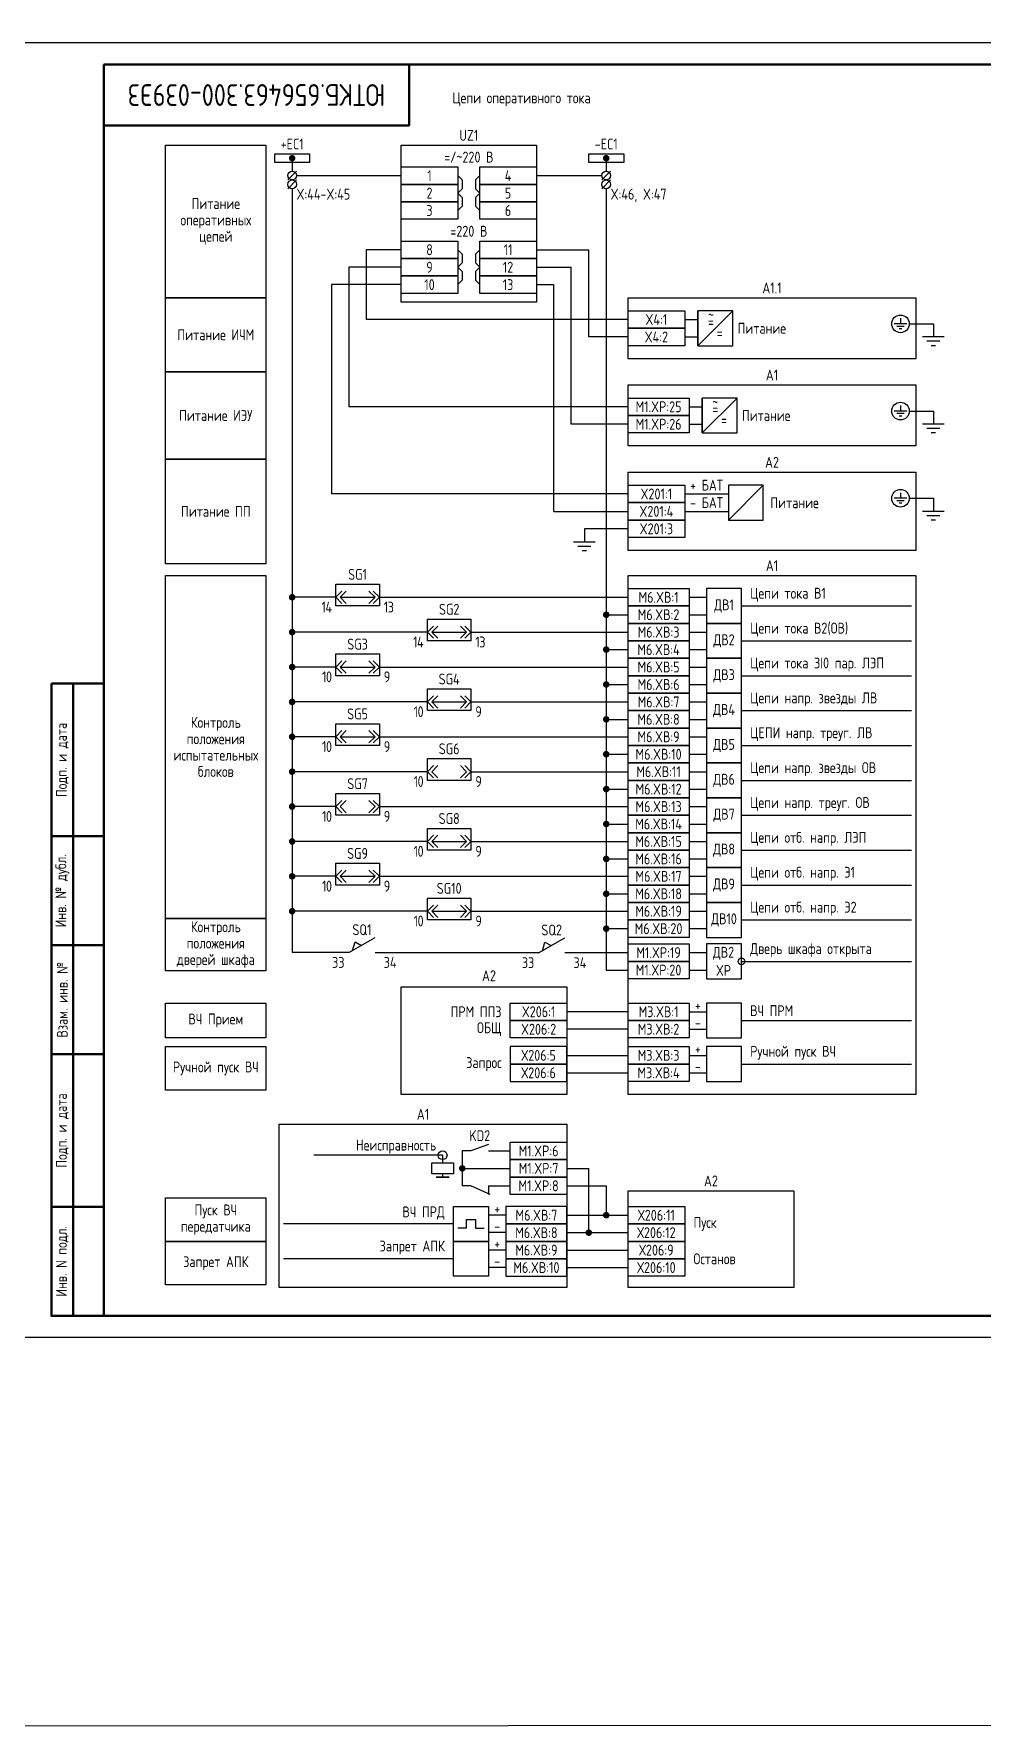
# Model space of a CAD drawing. Header units: millimetres. Extents: x -920 to 3495, y -90 to 589.
# Drawn here: x 424 to 641.3, y -90 to 299 of the extents above; entities that cross this region are included whole.
import ezdxf

# ---------------------------------------------------------------- set-up
doc = ezdxf.new("R2010")
doc.units = ezdxf.units.MM
doc.styles.add('2.5_ISOCPEUR', font='isocpeur.ttf', dxfattribs={"width": 0.9, "height": 2.5})
doc.styles.add('Gost_type_A', font='GOST_0.TTF')

# ---------------------------------------------------------------- blocks, each defined once
blk = doc.blocks.new('Штамп угловой верхний')
at = {"lineweight": 50}
blk.add_lwpolyline([(0, 0), (70, 0), (70, -14), (0, -14)], close=True, dxfattribs=at)
blk = doc.blocks.new('Формат_А3')
blk.add_lwpolyline([(-420, 297), (0, 297), (0, 0), (-420, 0)], close=True)
at = {"lineweight": 50}
blk.add_lwpolyline([(-400, 292), (-5, 292), (-5, 5), (-400, 5)], close=True, dxfattribs=at)
blk = doc.blocks.new('Штамп левый нижний')
at = {"lineweight": 50}
for points in [[(-12, 145), (-7, 145), (-7, 110), (-12, 110)], [(-7, 145), (0, 145), (0, 110), (-7, 110)], [(-12, 110), (-7, 110), (-7, 85), (-12, 85)], [(-7, 110), (0, 110), (0, 85), (-7, 85)], [(-12, 85), (-7, 85), (-7, 60), (-12, 60)], [(-7, 85), (0, 85), (0, 60), (-7, 60)], [(-12, 60), (-7, 60), (-7, 25), (-12, 25)], [(-7, 60), (0, 60), (0, 25), (-7, 25)], [(-12, 25), (-7, 25), (-7, 0), (-12, 0)], [(-7, 25), (0, 25), (0, 0), (-7, 0)]]:
    blk.add_lwpolyline(points, close=True, dxfattribs=at)
at = {"char_height": 2.5, "attachment_point": 5, "rotation": 90, "style": 'Gost_type_A'}
for s, insert, width in [('Подп. и дата', (-9.5, 127.5), 35), ('Инв. № дубл.', (-9.5, 97.5), 25), ('Взам. инв. №', (-9.5, 72.5), 25), ('Подп. и дата', (-9.5, 42.5), 35), ('Инв. N подл.', (-9.5, 12.5), 25)]:
    blk.add_mtext(s, dxfattribs=dict(at, insert=insert, width=width))
blk = doc.blocks.new('POINT')
at = {"const_width": 0.75}
blk.add_lwpolyline([(-0.375, 0, 1), (0.375, 0, 1)], format="xyb", close=True, dxfattribs=at)
blk = doc.blocks.new('Шинка')
blk.add_lwpolyline([(-4, 1), (4, 1), (4, -1), (-4, -1)], close=True)
blk.add_blockref('POINT', (0, 0))
blk = doc.blocks.new('БИ_разъем')
for p, q in [((0, 0), (1.41, 1.41)), ((0, 0), (1.41, 1.41)), ((0, 0), (1.41, -1.41)), ((0, 0), (1.41, -1.41)), ((1, 0), (2.41, 1.41)), ((1, 0), (2.41, -1.41)), ((1, 0), (9, 0)), ((9, 0), (7.59, 1.41)), ((9, 0), (7.59, -1.41)), ((10, 0), (8.59, 1.41)), ((10, 0), (8.59, 1.41)), ((10, 0), (8.59, -1.41)), ((10, 0), (8.59, -1.41))]:
    blk.add_line(p, q)
blk = doc.blocks.new('БИ_разъем_холост')
for p, q in [((0, 0), (1.41, 1.41)), ((0, 0), (1.41, 1.41)), ((0, 0), (1.41, -1.41)), ((0, 0), (1.41, -1.41)), ((1, 0), (2.41, 1.41)), ((1, 0), (2.41, 1.41)), ((1, 0), (2.41, -1.41)), ((1, 0), (2.41, -1.41)), ((9, 0), (7.59, 1.41)), ((9, 0), (7.59, 1.41)), ((9, 0), (7.59, -1.41)), ((9, 0), (7.59, -1.41)), ((10, 0), (8.59, 1.41)), ((10, 0), (8.59, 1.41)), ((10, 0), (8.59, -1.41)), ((10, 0), (8.59, -1.41))]:
    blk.add_line(p, q)

msp = doc.modelspace()

# ---------------------------------------------------------------- linework, layer by layer
for p, q in [((483.19, 270.5), (483.19, 267.5)), ((555.19, 270.5), (555.19, 267.5)), ((484.19, 267.5), (482.19, 265.5)), ((484.19, 265.5), (482.19, 263.5)), ((484.19, 266.5), (508.19, 266.5)), ((539.19, 266.5), (554.19, 266.5)), ((556.19, 267.5), (554.19, 265.5)), ((556.19, 265.5), (554.19, 263.5)), ((483.19, 263.5), (483.19, 88.3)), ((555.19, 263.5), (555.19, 84.3)), ((508.19, 249.5), (500.19, 249.5)), ((500.19, 249.5), (500.19, 233.5)), ((539.19, 249.5), (551.19, 249.5)), ((551.19, 229.5), (551.19, 249.5)), ((496.19, 245.5), (496.19, 213.5)), ((508.19, 245.5), (496.19, 245.5)), ((539.19, 245.5), (547.19, 245.5)), ((547.19, 209.5), (547.19, 245.5)), ((508.19, 241.5), (492.19, 241.5)), ((492.19, 241.5), (492.19, 193.5)), ((539.19, 241.5), (543.19, 241.5)), ((543.19, 189.5), (543.19, 241.5)), ((560.19, 233.5), (500.19, 233.5)), ((576.19, 227.5), (576.19, 235.5)), ((576.19, 227.5), (584.19, 235.5)), ((624.67, 232.5), (630.19, 232.5)), ((560.19, 229.5), (551.19, 229.5)), ((577.19, 207.5), (577.19, 215.5)), ((577.19, 207.5), (585.19, 215.5)), ((560.19, 213.5), (496.19, 213.5)), ((624.67, 212.5), (630.19, 212.5)), ((560.19, 209.5), (547.19, 209.5)), ((583.19, 187.5), (591.19, 195.5)), ((560.19, 193.5), (492.19, 193.5)), ((624.67, 192.5), (630.19, 192.5)), ((543.19, 189.5), (560.19, 189.5)), ((547.19, 189.5), (560.19, 189.5)), ((560.19, 185.5), (550.19, 185.5)), ((493.19, 169.8), (483.19, 169.8)), ((503.19, 169.8), (560.19, 169.8)), ((574.19, 169.8), (578.19, 169.8)), ((586.19, 167.8), (625.19, 167.8)), ((555.19, 165.8), (560.19, 165.8)), ((574.19, 165.8), (578.19, 165.8)), ((514.19, 161.8), (483.19, 161.8)), ((524.19, 161.8), (560.19, 161.8)), ((574.19, 161.8), (578.19, 161.8)), ((586.19, 159.8), (625.19, 159.8)), ((555.19, 157.8), (560.19, 157.8)), ((574.19, 157.8), (578.19, 157.8)), ((493.19, 153.8), (483.19, 153.8)), ((503.19, 153.8), (560.19, 153.8)), ((574.19, 153.8), (578.19, 153.8)), ((586.19, 151.8), (625.19, 151.8)), ((555.19, 149.8), (560.19, 149.8)), ((574.19, 149.8), (578.19, 149.8)), ((514.19, 145.8), (483.19, 145.8)), ((524.19, 145.8), (560.19, 145.8)), ((574.19, 145.8), (578.19, 145.8)), ((555.19, 141.8), (560.19, 141.8)), ((574.19, 141.8), (578.19, 141.8)), ((586.19, 143.8), (625.19, 143.8)), ((493.19, 137.8), (483.19, 137.8)), ((503.19, 137.8), (560.19, 137.8)), ((574.19, 137.8), (578.19, 137.8)), ((555.19, 133.8), (560.19, 133.8)), ((574.19, 133.8), (578.19, 133.8)), ((586.19, 135.8), (625.19, 135.8)), ((514.19, 129.8), (483.19, 129.8)), ((524.19, 129.8), (560.19, 129.8)), ((574.19, 129.8), (578.19, 129.8)), ((555.19, 125.8), (560.19, 125.8)), ((574.19, 125.8), (578.19, 125.8)), ((586.19, 127.8), (625.19, 127.8)), ((493.19, 121.8), (483.19, 121.8)), ((503.19, 121.8), (560.19, 121.8)), ((574.19, 121.8), (578.19, 121.8)), ((555.19, 117.8), (560.19, 117.8)), ((574.19, 117.8), (578.19, 117.8)), ((586.19, 119.8), (625.19, 119.8)), ((514.19, 113.8), (483.19, 113.8)), ((524.19, 113.8), (560.19, 113.8)), ((574.19, 113.8), (578.19, 113.8)), ((555.19, 109.8), (560.19, 109.8)), ((574.19, 109.8), (578.19, 109.8)), ((586.19, 111.8), (625.19, 111.8)), ((493.19, 105.8), (483.19, 105.8)), ((503.19, 105.8), (560.19, 105.8)), ((574.19, 105.8), (578.19, 105.8)), ((555.19, 101.8), (560.19, 101.8)), ((574.19, 101.8), (578.19, 101.8)), ((586.19, 103.8), (625.19, 103.8)), ((514.19, 97.8), (483.19, 97.8)), ((524.19, 97.8), (560.19, 97.8)), ((574.19, 97.8), (578.19, 97.8)), ((555.19, 93.8), (560.19, 93.8)), ((574.19, 93.8), (578.19, 93.8)), ((586.19, 95.8), (625.19, 95.8)), ((496.19, 88.3), (502.19, 91.76)), ((497.05, 88.79), (497.62, 90.78)), ((497.62, 90.78), (499.06, 89.95)), ((539.69, 88.25), (545.69, 91.71)), ((540.55, 88.75), (541.12, 90.73)), ((541.12, 90.73), (542.56, 89.9)), ((496.19, 88.3), (483.19, 88.3)), ((539.69, 88.25), (502.19, 88.25)), ((545.69, 88.3), (560.19, 88.3)), ((574.19, 88.3), (578.19, 88.3)), ((586.19, 86.3), (625.19, 86.3)), ((555.19, 84.3), (560.19, 84.3)), ((574.19, 84.3), (578.19, 84.3)), ((560.19, 74.74), (546.19, 74.74)), ((574.19, 74.74), (578.19, 74.74)), ((560.19, 70.74), (546.19, 70.74)), ((574.19, 70.74), (578.19, 70.74)), ((586.19, 72.74), (625.19, 72.74)), ((546.19, 64.74), (560.19, 64.74)), ((574.19, 64.74), (578.19, 64.74)), ((586.19, 62.74), (625.19, 62.74)), ((546.19, 60.74), (560.19, 60.74)), ((574.19, 60.74), (578.19, 60.74)), ((517.69, 41.82), (488.19, 41.82)), ((517.69, 41.82), (517.69, 40.07)), ((517.69, 37.57), (517.69, 36.82)), ((546.19, 38.82), (551.19, 38.82)), ((551.19, 24.08), (551.19, 38.82)), ((528.19, 34.82), (528.19, 32.82)), ((546.19, 34.82), (555.19, 34.82)), ((555.19, 34.82), (555.19, 28.08)), ((532.19, 28.08), (528.19, 28.08)), ((546.19, 28.08), (560.19, 28.08)), ((520.19, 26.08), (481.19, 26.08)), ((523.19, 25.08), (521.19, 25.08)), ((523.19, 25.08), (523.19, 27.08)), ((523.19, 27.08), (525.19, 27.08)), ((525.19, 27.08), (525.19, 25.08)), ((525.19, 25.08), (527.19, 25.08)), ((532.19, 24.08), (528.19, 24.08)), ((546.19, 24.08), (560.19, 24.08)), ((532.19, 20.08), (528.19, 20.08)), ((546.19, 20.08), (560.19, 20.08)), ((520.19, 18.08), (481.19, 18.08)), ((532.19, 16.08), (528.19, 16.08)), ((546.19, 16.08), (560.19, 16.08))]:
    msp.add_line(p, q)
at = {"ltscale": 4}
for p, q in [((573.19, 233.5), (576.19, 233.5)), ((573.19, 229.5), (576.19, 229.5)), ((574.19, 213.5), (577.19, 213.5)), ((574.19, 209.5), (577.19, 209.5)), ((573.19, 193.5), (583.19, 193.5)), ((573.19, 189.5), (583.19, 189.5))]:
    msp.add_line(p, q, dxfattribs=at)
at = {"ltscale": 4.32}
for p, q in [((622.65, 233.78), (622.65, 232.5)), ((624.08, 232.5), (621.23, 232.5)), ((623.51, 231.93), (621.8, 231.93)), ((622.94, 231.36), (622.37, 231.36)), ((630.19, 232.5), (630.19, 229.5)), ((632.69, 229.5), (627.69, 229.5)), ((631.69, 228.5), (628.69, 228.5)), ((630.69, 227.5), (629.69, 227.5)), ((624.08, 212.5), (621.23, 212.5)), ((623.51, 211.93), (621.8, 211.93)), ((622.94, 211.36), (622.37, 211.36)), ((622.65, 213.78), (622.65, 212.5)), ((630.19, 212.5), (630.19, 209.5)), ((632.69, 209.5), (627.69, 209.5)), ((631.69, 208.5), (628.69, 208.5)), ((630.69, 207.5), (629.69, 207.5)), ((624.08, 192.5), (621.23, 192.5)), ((623.51, 191.93), (621.8, 191.93)), ((622.94, 191.36), (622.37, 191.36)), ((622.65, 193.78), (622.65, 192.5)), ((630.19, 192.5), (630.19, 189.5)), ((632.69, 189.5), (627.69, 189.5)), ((631.69, 188.5), (628.69, 188.5)), ((630.69, 187.5), (629.69, 187.5)), ((550.19, 185.5), (550.19, 182.5)), ((547.69, 182.5), (552.69, 182.5)), ((548.69, 181.5), (551.69, 181.5)), ((549.69, 180.5), (550.69, 180.5)), ((528.19, 44.32), (524.19, 42.82)), ((528.58, 32.82), (524.19, 34.82))]:
    msp.add_line(p, q, dxfattribs=at)
at = {"ltscale": 1.08}
for p, q in [((524.19, 42.82), (522.19, 42.82)), ((522.19, 42.82), (522.19, 34.82)), ((528.19, 42.82), (533.19, 42.82)), ((522.19, 38.82), (533.19, 38.82)), ((524.19, 34.82), (522.19, 34.82)), ((528.19, 34.82), (533.19, 34.82))]:
    msp.add_line(p, q, dxfattribs=at)
at = {"color": 94, "lineweight": 30}
msp.add_lwpolyline([(-920, 586), (3495, 589), (3495, -87), (-920, -90)], close=True, dxfattribs=at)
for points in [[(477.19, 238.5), (454.19, 238.5), (454.19, 273.5), (477.19, 273.5)], [(508.19, 273.5), (539.19, 273.5), (539.19, 237.5), (508.19, 237.5)], [(508.19, 268.5), (521.19, 268.5), (521.19, 264.5), (508.19, 264.5)], [(526.19, 268.5), (539.19, 268.5), (539.19, 264.5), (526.19, 264.5)], [(508.19, 264.5), (521.19, 264.5), (521.19, 260.5), (508.19, 260.5)], [(526.19, 264.5), (539.19, 264.5), (539.19, 260.5), (526.19, 260.5)], [(508.19, 260.5), (521.19, 260.5), (521.19, 256.5), (508.19, 256.5)], [(526.19, 260.5), (539.19, 260.5), (539.19, 256.5), (526.19, 256.5)], [(508.19, 251.5), (521.19, 251.5), (521.19, 247.5), (508.19, 247.5)], [(526.19, 251.5), (539.19, 251.5), (539.19, 247.5), (526.19, 247.5)], [(508.19, 247.5), (521.19, 247.5), (521.19, 243.5), (508.19, 243.5)], [(526.19, 247.5), (539.19, 247.5), (539.19, 243.5), (526.19, 243.5)], [(508.19, 243.5), (521.19, 243.5), (521.19, 239.5), (508.19, 239.5)], [(526.19, 243.5), (539.19, 243.5), (539.19, 239.5), (526.19, 239.5)], [(477.19, 221.5), (454.19, 221.5), (454.19, 238.5), (477.19, 238.5)], [(560.19, 238.5), (626.19, 238.5), (626.19, 224.5), (560.19, 224.5)], [(560.19, 235.5), (573.19, 235.5), (573.19, 231.5), (560.19, 231.5)], [(560.19, 231.5), (573.19, 231.5), (573.19, 227.5), (560.19, 227.5)], [(477.19, 201.5), (454.19, 201.5), (454.19, 221.5), (477.19, 221.5)], [(560.19, 218.5), (626.19, 218.5), (626.19, 204.5), (560.19, 204.5)], [(560.19, 215.5), (574.19, 215.5), (574.19, 211.5), (560.19, 211.5)], [(560.19, 211.5), (574.19, 211.5), (574.19, 207.5), (560.19, 207.5)], [(477.19, 177.5), (454.19, 177.5), (454.19, 201.5), (477.19, 201.5)], [(560.19, 198.5), (626.19, 198.5), (626.19, 180.5), (560.19, 180.5)], [(560.19, 195.5), (573.19, 195.5), (573.19, 191.5), (560.19, 191.5)], [(560.19, 191.5), (573.19, 191.5), (573.19, 187.5), (560.19, 187.5)], [(560.19, 187.5), (573.19, 187.5), (573.19, 183.5), (560.19, 183.5)], [(477.19, 96.14), (454.19, 96.14), (454.19, 174.8), (477.19, 174.8)], [(493.19, 172.8), (503.19, 172.8), (503.19, 167.8), (493.19, 167.8)], [(560.19, 174.8), (626.19, 174.8), (626.19, 55.74), (560.19, 55.74)], [(560.19, 171.8), (574.19, 171.8), (574.19, 167.8), (560.19, 167.8)], [(560.19, 167.8), (574.19, 167.8), (574.19, 163.8), (560.19, 163.8)], [(514.19, 164.8), (524.19, 164.8), (524.19, 159.8), (514.19, 159.8)], [(560.19, 163.8), (574.19, 163.8), (574.19, 159.8), (560.19, 159.8)], [(560.19, 159.8), (574.19, 159.8), (574.19, 155.8), (560.19, 155.8)], [(493.19, 156.8), (503.19, 156.8), (503.19, 151.8), (493.19, 151.8)], [(560.19, 155.8), (574.19, 155.8), (574.19, 151.8), (560.19, 151.8)], [(560.19, 151.8), (574.19, 151.8), (574.19, 147.8), (560.19, 147.8)], [(514.19, 148.8), (524.19, 148.8), (524.19, 143.8), (514.19, 143.8)], [(560.19, 147.8), (574.19, 147.8), (574.19, 143.8), (560.19, 143.8)], [(493.19, 140.8), (503.19, 140.8), (503.19, 135.8), (493.19, 135.8)], [(560.19, 143.8), (574.19, 143.8), (574.19, 139.8), (560.19, 139.8)], [(560.19, 139.8), (574.19, 139.8), (574.19, 135.8), (560.19, 135.8)], [(514.19, 132.8), (524.19, 132.8), (524.19, 127.8), (514.19, 127.8)], [(560.19, 135.8), (574.19, 135.8), (574.19, 131.8), (560.19, 131.8)], [(560.19, 131.8), (574.19, 131.8), (574.19, 127.8), (560.19, 127.8)], [(493.19, 124.8), (503.19, 124.8), (503.19, 119.8), (493.19, 119.8)], [(560.19, 127.8), (574.19, 127.8), (574.19, 123.8), (560.19, 123.8)], [(560.19, 123.8), (574.19, 123.8), (574.19, 119.8), (560.19, 119.8)], [(514.19, 116.8), (524.19, 116.8), (524.19, 111.8), (514.19, 111.8)], [(560.19, 119.8), (574.19, 119.8), (574.19, 115.8), (560.19, 115.8)], [(560.19, 115.8), (574.19, 115.8), (574.19, 111.8), (560.19, 111.8)], [(560.19, 111.8), (574.19, 111.8), (574.19, 107.8), (560.19, 107.8)], [(493.19, 108.8), (503.19, 108.8), (503.19, 103.8), (493.19, 103.8)], [(560.19, 107.8), (574.19, 107.8), (574.19, 103.8), (560.19, 103.8)], [(560.19, 103.8), (574.19, 103.8), (574.19, 99.8), (560.19, 99.8)], [(514.19, 100.8), (524.19, 100.8), (524.19, 95.8), (514.19, 95.8)], [(560.19, 99.8), (574.19, 99.8), (574.19, 95.8), (560.19, 95.8)], [(477.19, 84.14), (454.19, 84.14), (454.19, 96.14), (477.19, 96.14)], [(560.19, 95.8), (574.19, 95.8), (574.19, 91.8), (560.19, 91.8)], [(560.19, 90.3), (574.19, 90.3), (574.19, 86.3), (560.19, 86.3)], [(560.19, 86.3), (574.19, 86.3), (574.19, 82.3), (560.19, 82.3)], [(508.19, 80.45), (546.19, 80.45), (546.19, 55.74), (508.19, 55.74)], [(477.19, 68.74), (454.19, 68.74), (454.19, 76.74), (477.19, 76.74)], [(533.19, 76.74), (546.19, 76.74), (546.19, 72.74), (533.19, 72.74)], [(560.19, 76.74), (574.19, 76.74), (574.19, 72.74), (560.19, 72.74)], [(533.19, 72.74), (546.19, 72.74), (546.19, 68.74), (533.19, 68.74)], [(560.19, 72.74), (574.19, 72.74), (574.19, 68.74), (560.19, 68.74)], [(477.19, 56.74), (454.19, 56.74), (454.19, 66.74), (477.19, 66.74)], [(546.19, 66.74), (533.19, 66.74), (533.19, 62.74), (546.19, 62.74)], [(560.19, 66.74), (574.19, 66.74), (574.19, 62.74), (560.19, 62.74)], [(546.19, 62.74), (533.19, 62.74), (533.19, 58.74), (546.19, 58.74)], [(560.19, 62.74), (574.19, 62.74), (574.19, 58.74), (560.19, 58.74)], [(480.19, 48.99), (546.19, 48.99), (546.19, 11.48), (480.19, 11.48)], [(533.19, 44.82), (546.19, 44.82), (546.19, 40.82), (533.19, 40.82)], [(520.19, 40.07), (520.19, 37.57), (515.19, 37.57), (515.19, 40.07)], [(533.19, 40.82), (546.19, 40.82), (546.19, 36.82), (533.19, 36.82)], [(519.19, 36.82), (516.19, 36.82)], [(533.19, 36.82), (546.19, 36.82), (546.19, 32.82), (533.19, 32.82)], [(477.19, 22.08), (454.19, 22.08), (454.19, 32.08), (477.19, 32.08)], [(560.19, 33.69), (598.19, 33.69), (598.19, 11.48), (560.19, 11.48)], [(546.19, 30.08), (532.19, 30.08), (532.19, 26.08), (546.19, 26.08)], [(560.19, 30.08), (573.19, 30.08), (573.19, 26.08), (560.19, 26.08)], [(546.19, 26.08), (532.19, 26.08), (532.19, 22.08), (546.19, 22.08)], [(560.19, 26.08), (573.19, 26.08), (573.19, 22.08), (560.19, 22.08)], [(477.19, 12.08), (454.19, 12.08), (454.19, 22.08), (477.19, 22.08)], [(546.19, 22.08), (532.19, 22.08), (532.19, 18.08), (546.19, 18.08)], [(560.19, 22.08), (573.19, 22.08), (573.19, 18.08), (560.19, 18.08)], [(546.19, 18.08), (532.19, 18.08), (532.19, 14.08), (546.19, 14.08)], [(560.19, 18.08), (573.19, 18.08), (573.19, 14.08), (560.19, 14.08)]]:
    msp.add_lwpolyline(points, close=True)
for points in [[(521.19, 266.5), (522.19, 265.5), (522.19, 263.5), (521.19, 262.5)], [(526.19, 266.5), (525.19, 265.5), (525.19, 263.5), (526.19, 262.5)], [(521.19, 262.5), (522.19, 261.5), (522.19, 259.5), (521.19, 258.5)], [(526.19, 262.5), (525.19, 261.5), (525.19, 259.5), (526.19, 258.5)], [(521.19, 249.5), (522.19, 248.5), (522.19, 246.5), (521.19, 245.5)], [(526.19, 249.5), (525.19, 248.5), (525.19, 246.5), (526.19, 245.5)], [(521.19, 245.5), (522.19, 244.5), (522.19, 242.5), (521.19, 241.5)], [(526.19, 245.5), (525.19, 244.5), (525.19, 242.5), (526.19, 241.5)]]:
    msp.add_lwpolyline(points)
at = {"ltscale": 4}
for points in [[(576.19, 227.5), (584.19, 227.5), (584.19, 235.5), (576.19, 235.5)], [(577.19, 207.5), (585.19, 207.5), (585.19, 215.5), (577.19, 215.5)], [(583.19, 187.5), (591.19, 187.5), (591.19, 195.5), (583.19, 195.5)], [(578.19, 163.8), (586.19, 163.8), (586.19, 171.8), (578.19, 171.8)], [(578.19, 155.8), (586.19, 155.8), (586.19, 163.8), (578.19, 163.8)], [(578.19, 147.8), (586.19, 147.8), (586.19, 155.8), (578.19, 155.8)], [(578.19, 139.8), (586.19, 139.8), (586.19, 147.8), (578.19, 147.8)], [(578.19, 131.8), (586.19, 131.8), (586.19, 139.8), (578.19, 139.8)], [(578.19, 123.8), (586.19, 123.8), (586.19, 131.8), (578.19, 131.8)], [(578.19, 115.8), (586.19, 115.8), (586.19, 123.8), (578.19, 123.8)], [(578.19, 107.8), (586.19, 107.8), (586.19, 115.8), (578.19, 115.8)], [(578.19, 99.8), (586.19, 99.8), (586.19, 107.8), (578.19, 107.8)], [(578.19, 91.8), (586.19, 91.8), (586.19, 99.8), (578.19, 99.8)], [(578.19, 82.3), (586.19, 82.3), (586.19, 90.3), (578.19, 90.3)], [(578.19, 68.74), (586.19, 68.74), (586.19, 76.74), (578.19, 76.74)], [(578.19, 58.74), (586.19, 58.74), (586.19, 66.74), (578.19, 66.74)], [(528.19, 22.08), (520.19, 22.08), (520.19, 30.08), (528.19, 30.08)], [(528.19, 14.08), (520.19, 14.08), (520.19, 22.08), (528.19, 22.08)]]:
    msp.add_lwpolyline(points, close=True, dxfattribs=at)
for centre, radius in [((483.19, 266.5), 1), ((483.19, 264.5), 1), ((555.19, 266.5), 1), ((555.19, 264.5), 1), ((622.65, 232.5), 2.02), ((622.65, 212.5), 2.02), ((622.65, 192.5), 2.02), ((586.19, 86.3), 0.753), ((517.69, 41.82), 1)]:
    msp.add_circle(centre, radius)

# ---------------------------------------------------------------- block references
at = {"color": 1}
for name, p in [('Формат_А3', (840, 0)), ('Штамп левый нижний', (440, 5))]:
    msp.add_blockref(name, p, dxfattribs=at)
for name, p in [('Штамп угловой верхний', (440, 292)), ('Шинка', (483.19, 270.5)), ('Шинка', (555.19, 270.5)), ('БИ_разъем', (493.19, 169.8)), ('POINT', (483.19, 169.8)), ('POINT', (555.19, 165.8)), ('POINT', (483.19, 161.8)), ('БИ_разъем', (514.19, 161.8)), ('POINT', (555.19, 157.8)), ('POINT', (483.19, 153.8)), ('БИ_разъем', (493.19, 153.8)), ('POINT', (555.19, 149.8)), ('POINT', (483.19, 145.8)), ('БИ_разъем', (514.19, 145.8)), ('POINT', (555.19, 141.8)), ('POINT', (483.19, 137.8)), ('БИ_разъем', (493.19, 137.8)), ('POINT', (555.19, 133.8)), ('POINT', (483.19, 129.8)), ('БИ_разъем_холост', (514.19, 129.8)), ('POINT', (555.19, 125.8)), ('POINT', (483.19, 121.8)), ('БИ_разъем_холост', (493.19, 121.8)), ('POINT', (555.19, 117.8)), ('POINT', (483.19, 113.8)), ('БИ_разъем', (514.19, 113.8)), ('POINT', (555.19, 109.8)), ('POINT', (483.19, 105.8)), ('БИ_разъем', (493.19, 105.8)), ('POINT', (555.19, 101.8)), ('POINT', (483.19, 97.8)), ('БИ_разъем', (514.19, 97.8)), ('POINT', (555.19, 93.8)), ('POINT', (522.19, 38.82)), ('POINT', (555.19, 28.08)), ('POINT', (551.19, 24.08))]:
    msp.add_blockref(name, p)

# ---------------------------------------------------------------- texts
at = {"insert": (475, 285), "char_height": 5, "width": 70, "attachment_point": 5, "rotation": 180, "style": 'Gost_type_A'}
msp.add_mtext('ЮТКБ.656463.300-039Э3', dxfattribs=at)
at = {"lineweight": 25, "insert": (535.77, 284), "char_height": 2.5, "width": 189, "attachment_point": 5, "line_spacing_factor": 0.9, "style": '2.5_ISOCPEUR'}
msp.add_mtext('{\\fGOST type A|b0|i0|c204|p34;\\W1;Цепи оперативного тока}', dxfattribs=at)
at = {"char_height": 2.5, "style": 'Gost_type_A'}
for s, insert, width, attachment_point, line_spacing_factor in [('UZ1', (523.69, 274.5), 31, 8, 0.9), ('=/~220 В', (523.69, 269.5), 31, 8, 0.9), ('Питание оперативных цепей', (465.69, 256), 23, 5, 0.9), ('X:44-X:45', (484.19, 263.5), 16, 1, 0.9), ('X:46, X:47', (556.19, 263.5), 16, 1, 0.9), ('=220 В', (523.69, 252.5), 31, 8, 0.9), ('A1.1', (593.19, 239.5), 66, 8, 0.9), ('Питание ИЧМ', (465.69, 230), 23, 5, 0.9), ('A1', (593.19, 219.5), 66, 8, 0.9), ('Питание ИЭУ', (465.69, 211.5), 23, 5, 0.9), ('A2', (593.19, 199.5), 66, 8, 0.9), ('Питание ПП', (465.69, 189.5), 23, 5, 0.9), ('SG1', (498.19, 173.8), 10, 8, 0.9), ('A1', (593.19, 175.8), 66, 8, 0.9), ('{\\T0.9;14}', (492.19, 168.8), 5, 3, 0.9), ('{\\T0.9;13}', (504.19, 168.8), 5, 1, 0.9), ('SG2', (519.19, 165.8), 10, 8, 0.9), ('SG3', (498.19, 157.8), 10, 8, 0.9), ('{\\T0.9;14}', (513.19, 160.8), 5, 3, 0.9), ('{\\T0.9;13}', (525.19, 160.8), 5, 1, 0.9), ('{\\T0.9;10}', (492.19, 152.8), 5, 3, 0.9), ('{\\T0.9;9}', (504.19, 152.8), 5, 1, 0.9), ('SG4', (519.19, 149.8), 10, 8, 0.9), ('SG5', (498.19, 141.8), 10, 8, 0.9), ('{\\T0.9;10}', (513.19, 144.8), 5, 3, 0.9), ('{\\T0.9;9}', (525.19, 144.8), 5, 1, 0.9), ('Контроль положения\\Pиспытательных блоков', (465.69, 135.47), 23, 5, 0.9), ('{\\T0.9;10}', (492.19, 136.8), 5, 3, 0.9), ('{\\T0.9;9}', (504.19, 136.8), 5, 1, 0.9), ('SG6', (519.19, 133.8), 10, 8, 0.9), ('{\\T0.9;10}', (513.19, 128.8), 5, 3, 0.9), ('{\\T0.9;9}', (525.19, 128.8), 5, 1, 0.9), ('SG7', (498.19, 125.8), 10, 8, 0.9), ('{\\T0.9;10}', (492.19, 120.8), 5, 3, 0.9), ('{\\T0.9;9}', (504.19, 120.8), 5, 1, 0.9), ('SG8', (519.19, 117.8), 10, 8, 0.9), ('SG9', (498.19, 109.8), 10, 8, 0.9), ('{\\T0.9;10}', (513.19, 112.8), 5, 3, 0.9), ('{\\T0.9;9}', (525.19, 112.8), 5, 1, 0.9), ('{\\T0.9;10}', (492.19, 104.8), 5, 3, 0.9), ('{\\T0.9;9}', (504.19, 104.8), 5, 1, 0.9), ('SG10', (519.19, 101.8), 10, 8, 0.9), ('Контроль положения\\Pдверей шкафа', (465.69, 90.14), 23, 5, 0.9), ('{\\T0.9;10}', (513.19, 96.8), 5, 3, 0.9), ('{\\T0.9;9}', (525.19, 96.8), 5, 1, 0.9), ('A2', (528.31, 81.74), 38, 8, 0.9), ('ВЧ Прием', (465.69, 72.74), 23, 5, 0.9), ('Ручной пуск ВЧ', (465.69, 61.74), 23, 5, 0.9), ('A1', (513.19, 49.99), 66, 8, 0.9), ('Неисправность', (516.19, 43.82), 37, 6, 0.8), ('A2', (579.19, 34.69), 38, 8, 0.9), ('Пуск ВЧ передатчика', (465.69, 27.08), 23, 5, 0.9), ('Запрет АПК', (465.69, 17.08), 23, 5, 0.9)]:
    msp.add_mtext(s, dxfattribs=dict(at, insert=insert, width=width, attachment_point=attachment_point, line_spacing_factor=line_spacing_factor))
for s, insert, width, attachment_point in [('+EC1', (483.19, 272.5), 10, 8), ('-EC1', (555.19, 272.5), 10, 8), ('1', (514.68, 266.5), 13, 5), ('4', (532.68, 266.5), 13, 5), ('2', (514.68, 262.5), 13, 5), ('5', (532.68, 262.5), 13, 5), ('3', (514.68, 258.5), 13, 5), ('6', (532.68, 258.5), 13, 5), ('8', (514.68, 249.5), 13, 5), ('11', (532.68, 249.5), 13, 5), ('9', (514.68, 245.5), 13, 5), ('12', (532.68, 245.5), 13, 5), ('10', (514.68, 241.5), 13, 5), ('13', (532.68, 241.5), 13, 5), ('X4:1', (566.68, 233.5), 13, 5), ('~', (579.19, 234.53), 2.7, 5), ('X4:2', (566.68, 229.5), 13, 5), ('=', (579.19, 233.03), 6, 5), ('=', (581.19, 230.5), 6, 5), ('Питание', (590.86, 231.48), 11.3452, 5), ('M1.XP:25', (567.19, 213.5), 13.9956, 5), ('~', (580.19, 214.53), 2.7, 5), ('M1.XP:26', (567.19, 209.5), 13.9956, 5), ('=', (580.19, 213.03), 6, 5), ('=', (582.19, 210.5), 6, 5), ('Питание', (591.86, 211.48), 11.3452, 5), ('X201:1', (566.68, 193.5), 13, 5), ('+ БАТ', (578.19, 195.5), 10.0044, 5), ('X201:4', (566.68, 189.5), 13, 5), ('- БАТ', (578.19, 191.5), 10.0044, 5), ('Питание', (598.36, 191.48), 12.3452, 5), ('X201:3', (566.68, 185.5), 13, 5), ('Цепи тока В1', (588.19, 168.8), 27.8465, 7), ('M6.XВ:1', (567.19, 169.8), 14, 5), ('ДВ1', (582.19, 167.8), 7.9998, 5), ('M6.XВ:2', (567.19, 165.8), 14, 5), ('Цепи тока В2(ОВ)', (588.19, 160.8), 27.8465, 7), ('M6.XВ:3', (567.19, 161.8), 14, 5), ('ДВ2', (582.19, 159.8), 7.9998, 5), ('M6.XВ:4', (567.19, 157.8), 14, 5), ('Цепи тока 3I0 пар. ЛЭП', (588.19, 152.8), 31.722, 7), ('M6.XВ:5', (567.19, 153.8), 14, 5), ('ДВ3', (582.19, 151.8), 7.9998, 5), ('M6.XВ:6', (567.19, 149.8), 14, 5), ('Цепи напр. звезды ЛВ', (588.19, 144.8), 35.3442, 7), ('M6.XВ:7', (567.19, 145.8), 14, 5), ('ДВ4', (582.19, 143.8), 7.9998, 5), ('M6.XВ:8', (567.19, 141.8), 14, 5), ('M6.XВ:9', (567.19, 137.8), 14, 5), ('ДВ5', (582.19, 135.8), 7.9998, 5), ('ЦЕПИ напр. треуг. ЛВ', (588.19, 136.8), 33.6483, 7), ('M6.XВ:10', (567.19, 133.8), 14, 5), ('M6.XВ:11', (567.19, 129.8), 14, 5), ('ДВ6', (582.19, 127.8), 7.9998, 5), ('Цепи напр. звезды ОВ', (588.19, 128.8), 35.3442, 7), ('M6.XВ:12', (567.19, 125.8), 14, 5), ('M6.XВ:13', (567.19, 121.8), 14, 5), ('ДВ7', (582.19, 119.8), 7.9998, 5), ('Цепи напр. треуг. ОВ', (588.19, 120.8), 33.6483, 7), ('M6.XВ:14', (567.19, 117.8), 14, 5), ('M6.XВ:15', (567.19, 113.8), 14, 5), ('ДВ8', (582.19, 111.8), 7.9998, 5), ('Цепи отб. напр. ЛЭП', (588.19, 112.8), 29.1657, 7), ('M6.XВ:16', (567.19, 109.8), 14, 5), ('M6.XВ:17', (567.19, 105.8), 14, 5), ('ДВ9', (582.19, 103.8), 7.9998, 5), ('Цепи отб. напр. Э1', (588.19, 104.8), 27.8465, 7), ('M6.XВ:18', (567.19, 101.8), 14, 5), ('M6.XВ:19', (567.19, 97.8), 14, 5), ('ДВ10', (582.19, 95.8), 7.9998, 5), ('Цепи отб. напр. Э2', (588.19, 96.8), 27.8465, 7), ('SQ1', (499.19, 92.3), 10, 8), ('SQ2', (542.69, 92.25), 10, 8), ('M6.XВ:20', (567.19, 93.8), 14, 5), ('M1.XP:19', (567.19, 88.3), 14, 5), ('ДВ2 XP', (582.07, 86.3), 7.7588, 5), ('Дверь шкафа открыта', (588.19, 87.3), 35.9749, 7), ('33', (495.19, 87.3), 6, 3), ('34', (504.19, 87.3), 6, 1), ('33', (538.69, 87.25), 6, 3), ('34', (547.69, 87.25), 6, 1), ('M1.XP:20', (567.19, 84.3), 14, 5), ('ПРМ ППЗ   ', (531.19, 74.74), 13, 6), ('X206:1', (539.69, 74.74), 13, 5), ('M3.XВ:1', (567.19, 74.74), 14, 5), ('+', (576.19, 76.24), 4, 5), ('ВЧ ПРM', (588.19, 73.74), 30.8621, 7), ('ОБЩ', (531.19, 70.74), 13, 6), ('X206:2', (539.69, 70.74), 13, 5), ('M3.XВ:2', (567.19, 70.74), 14, 5), ('-', (576.19, 72.24), 4, 5), ('+', (576.19, 66.24), 4, 5), ('Ручной пуск ВЧ', (588.19, 63.74), 44.8565, 7), ('Запрос', (531.19, 62.74), 23, 6), ('Х206:5', (539.69, 64.74), 13, 5), ('M3.XВ:3', (567.19, 64.74), 14, 5), ('Х206:6', (539.69, 60.74), 13, 5), ('M3.XВ:4', (567.19, 60.74), 14, 5), ('-', (576.19, 62.24), 4, 5), ('KD2', (526.19, 46.32), 8, 5), ('M1.XP:6', (539.69, 42.82), 13, 5), ('M1.XP:7', (539.69, 38.82), 13, 5), ('M1.XP:8', (539.69, 34.82), 13, 5), ('ВЧ ПРД', (518.19, 27.08), 27.8465, 9), ('+', (530.19, 29.58), 4, 5), ('M6.XВ:7', (539.19, 28.08), 14, 5), ('Х206:11', (566.69, 28.08), 13, 5), ('Пуск', (575.19, 26.08), 23, 4), ('-', (530.19, 25.58), 4, 5), ('M6.XВ:8', (539.19, 24.08), 14, 5), ('Х206:12', (566.69, 24.08), 13, 5), ('Запрет АПК', (518.19, 19.08), 27.8465, 9), ('+', (530.19, 21.58), 4, 5), ('M6.XВ:9', (539.19, 20.08), 14, 5), ('Х206:9', (566.69, 20.08), 13, 5), ('-', (530.19, 17.58), 4, 5), ('M6.XВ:10', (539.19, 16.08), 14, 5), ('Х206:10', (566.69, 16.08), 13, 5), ('Останов', (575.19, 18.08), 23, 4)]:
    msp.add_mtext(s, dxfattribs=dict(at, insert=insert, width=width, attachment_point=attachment_point))

doc.saveas('drawing.dxf')
